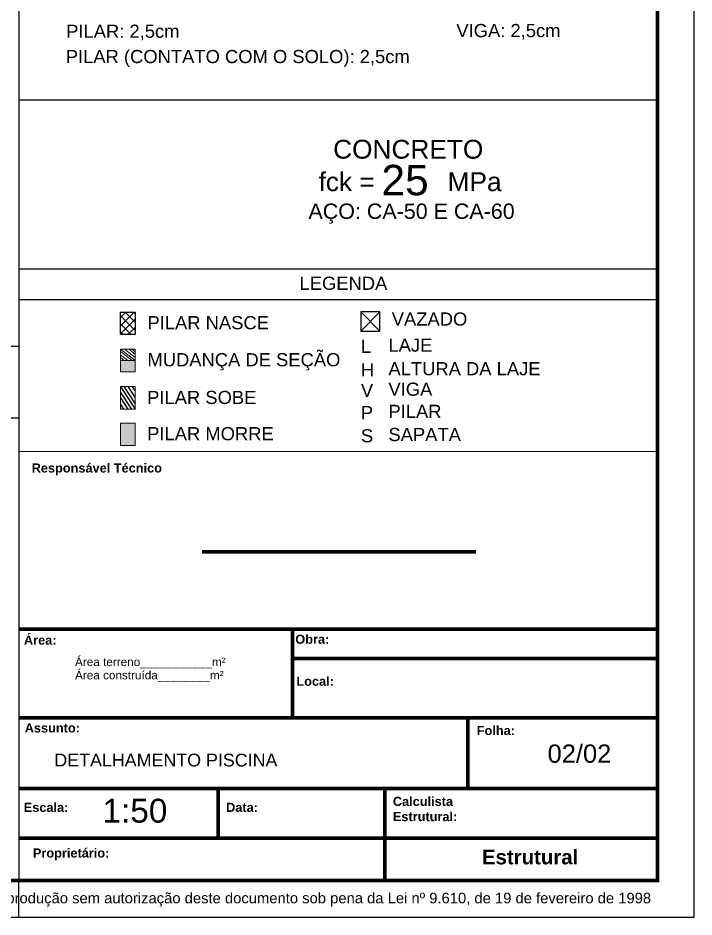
# Model space of a CAD drawing. Header units: centimetres. Extents: x 1386 to 1561, y 365 to 425.
# Drawn here: x 1542.14 to 1560.67, y 364.95 to 389.58 of the extents above; entities that cross this region are included whole.
import ezdxf

# ---------------------------------------------------------------- set-up
doc = ezdxf.new("R2010")
doc.units = ezdxf.units.CM
for name, color, linetype in [('ARQ-FOLHA', 7, 'Continuous'), ('Camada 1', 7, 'Continuous'), ('COTA CYPE', 31, 'Continuous'), ('PDF_1', 7, 'Continuous'), ('PDF_PILAR_BETAO', 7, 'Continuous')]:
    doc.layers.add(name, color=color, linetype=linetype)
doc.layers.add('G-ANNO-TEXT', color=231, linetype='Continuous', lineweight=30)
doc.styles.add('Arial', font='arial.ttf', dxfattribs={"height": 2.9})
doc.styles.add('Arial_1', font='arial.ttf')
doc.styles.add('Arial_2', font='arial.ttf', dxfattribs={"height": 5})
doc.styles.add('Arial_3', font='arial.ttf', dxfattribs={"height": 2.3})
doc.styles.add('Arial_B', font='arialbd.ttf', dxfattribs={"height": 2.5})
doc.styles.add('Arial_B_1', font='arialbd.ttf', dxfattribs={"height": 4})
doc.styles.get("Standard").update_dxf_attribs({"font": 'arial.ttf'})
doc.styles.add('TQS_ARIAL', font='arial.ttf')

# ---------------------------------------------------------------- blocks, each defined once
blk = doc.blocks.new('FOLHA A1')
at = {"layer": 'ARQ-FOLHA'}
for p, q in [((841, -594), (841, 0)), ((656, -594), (656, -584)), ((0, -594), (841, -594))]:
    blk.add_line(p, q, dxfattribs=at)
at = {"layer": 'ARQ-FOLHA', "const_width": 1}
blk.add_lwpolyline([(25, -10), (25, -584), (831, -584), (831, -10), (25, -10)], dxfattribs=at)

msp = doc.modelspace()

# ---------------------------------------------------------------- hatches: boundary and pattern name
h = msp.add_hatch(color=256)
h.dxf.hatch_style = 1
h.paths.add_polyline_path([(1545.355, 379.8873), (1545.355, 380.195), (1544.9517, 380.195), (1544.9517, 379.8873)])
h = msp.add_hatch(color=256)
h.dxf.hatch_style = 1
h.paths.add_polyline_path([(1544.9517, 377.8635), (1545.355, 377.8635), (1545.355, 378.4789), (1544.9517, 378.4789)])
at = {"layer": 'COTA CYPE'}
h = msp.add_hatch(dxfattribs=at)
h.set_pattern_fill('ANSI37', color=256, scale=0.05)
h.set_pattern_definition([(45, (813.31004, 262.63301), (-0.1122532, 0.1122532), []), (135, (813.31004, 262.63301), (-0.1122532, -0.1122532), [])])
h.paths.add_polyline_path([(1545.355, 381.5174), (1544.9517, 381.5174), (1544.9517, 380.9019), (1545.355, 380.9019)])

# ---------------------------------------------------------------- linework, layer by layer
for p, q in [((1542.167, 423.3468), (1542.167, 365.9468)), ((1542.167, 382.7066), (1559.667, 382.7066)), ((1542.167, 381.8648), (1559.667, 381.8648)), ((1552.0577, 381.5258), (1551.5327, 381.0008)), ((1551.5327, 381.5258), (1552.0577, 381.0008)), ((1479.1196, 380.5904), (1542.167, 380.5904)), ((1544.9517, 379.4775), (1545.355, 378.862)), ((1544.9517, 379.3129), (1545.2472, 378.862)), ((1545.0455, 379.4775), (1545.355, 379.0051)), ((1545.1533, 379.4775), (1545.355, 379.1697)), ((1545.2729, 379.4775), (1545.355, 379.3522)), ((1544.9517, 379.1697), (1545.1533, 378.862)), ((1544.9517, 378.992), (1545.0369, 378.862)), ((1479.1196, 378.7089), (1542.167, 378.6254)), ((1542.167, 377.6981), (1559.667, 377.7083)), ((1559.667, 367.1049), (1549.667, 367.1049)), ((1559.667, 365.9468), (1559.667, 367.1049)), ((1552.194, 365.9468), (1559.667, 365.9468))]:
    msp.add_line(p, q)
at = {"lineweight": 90}
for p, q in [((1554.6839, 374.951), (1547.1839, 374.951)), ((1542.167, 372.83), (1559.667, 372.83)), ((1549.667, 370.4027), (1549.667, 372.83)), ((1549.667, 372.0249), (1559.667, 372.0249)), ((1542.167, 370.4027), (1559.667, 370.4027)), ((1542.167, 370.4027), (1559.667, 370.4027)), ((1554.467, 368.4672), (1554.467, 370.4027)), ((1542.167, 368.4672), (1559.667, 368.4672)), ((1547.6226, 367.1049), (1547.6226, 368.4672)), ((1552.194, 365.9468), (1552.194, 368.4672)), ((1542.167, 367.1049), (1559.667, 367.1049))]:
    msp.add_line(p, q, dxfattribs=at)
at = {"color": 8, "lineweight": 25}
for p, q in [((1559.667, 367.1049), (1549.667, 367.1049)), ((1559.667, 365.9468), (1559.667, 367.1049)), ((1549.667, 365.9468), (1559.667, 365.9468))]:
    msp.add_line(p, q, dxfattribs=at)
msp.add_lwpolyline([(1551.5327, 381.0008), (1552.0577, 381.0008), (1552.0577, 381.5258), (1551.5327, 381.5258), (1551.5327, 381.0008)])
at = {"layer": 'Camada 1', "color": 0, "lineweight": 25}
for p, q in [((1542.167, 387.3342), (1559.667, 387.3342)), ((1559.667, 365.9468), (1559.667, 383.66))]:
    msp.add_line(p, q, dxfattribs=at)
at = {"layer": 'COTA CYPE'}
msp.add_lwpolyline([(1544.9517, 381.5174), (1545.355, 381.5174), (1545.355, 380.9019), (1544.9517, 380.9019)], close=True, dxfattribs=at)
at = {"layer": 'PDF_1', "lineweight": 18}
for points in [[(1544.9517, 379.4775), (1545.355, 379.4775), (1545.355, 378.862), (1544.9517, 378.862)], [(1544.9517, 378.4789), (1545.355, 378.4789), (1545.355, 377.8635), (1544.9517, 377.8635)]]:
    msp.add_lwpolyline(points, close=True, dxfattribs=at)
at = {"layer": 'PDF_PILAR_BETAO', "lineweight": 18}
for p, q in [((1544.9517, 380.5028), (1545.355, 380.195)), ((1544.9517, 380.4366), (1545.2683, 380.195)), ((1544.9517, 380.3489), (1545.1533, 380.195)), ((1545.0561, 380.5028), (1545.355, 380.2747)), ((1545.1767, 380.5028), (1545.355, 380.3668)), ((1545.26, 380.5028), (1545.355, 380.4303)), ((1544.9517, 380.2731), (1545.054, 380.195)), ((1545.355, 380.195), (1544.9517, 380.195))]:
    msp.add_line(p, q, dxfattribs=at)
msp.add_lwpolyline([(1544.9517, 380.5028), (1545.355, 380.5028), (1545.355, 379.8873), (1544.9517, 379.8873)], close=True, dxfattribs=at)

# ---------------------------------------------------------------- block references
at = {"layer": 'ARQ-FOLHA', "xscale": 0.1, "yscale": 0.1, "zscale": 0.1}
msp.add_blockref('FOLHA A1', (1476.567, 424.3468), dxfattribs=at)

# ---------------------------------------------------------------- texts
at = {"insert": (1543.1379, 369.4217), "char_height": 0.35, "attachment_point": 1}
msp.add_mtext_dynamic_manual_height_columns('DETALHAMENTO PISCINA', width=11.829823, gutter_width=12.5, heights=[1.969], dxfattribs=at)
at = {"layer": 'Camada 1', "color": 0, "lineweight": 25, "style": 'TQS_ARIAL'}
for s, height, p in [('VIGA: 2,5cm', 0.360425, (1554.154, 389.0523)), ('PILAR: 2,5cm', 0.360425, (1543.461, 389.0341)), ('PILAR (CONTATO COM O SOLO): 2,5cm', 0.360425, (1543.4498, 388.3409)), ('CONCRETO', 0.51489, (1550.7773, 385.7239)), ('25', 0.83413, (1552.1009, 384.7192)), ('fck =          MPa', 0.514893, (1550.3775, 384.8335)), ('AÇO: CA-50 E CA-60', 0.420812, (1550.1012, 384.073)), ('LEGENDA', 0.36043, (1549.8569, 382.1295)), ('PILAR NASCE', 0.360425, (1545.689, 381.049)), ('VAZADO', 0.36043, (1552.3835, 381.1497)), ('LAJE', 0.36043, (1552.2927, 380.4344)), ('L', 0.3604, (1551.5386, 380.4012)), ('MUDANÇA DE SEÇÃO', 0.360425, (1545.689, 380.0344)), ('H', 0.3604, (1551.5386, 379.7558)), ('ALTURA DA LAJE', 0.360425, (1552.2927, 379.7891)), ('VIGA', 0.36043, (1552.2927, 379.227)), ('PILAR SOBE', 0.36043, (1545.6805, 379.0012)), ('V', 0.3604, (1551.5386, 379.1937)), ('P', 0.3604, (1551.5386, 378.5862)), ('PILAR', 0.36043, (1552.2927, 378.6195)), ('PILAR MORRE', 0.360425, (1545.6805, 378.0083)), ('SAPATA', 0.36043, (1552.2927, 377.9853)), ('S', 0.3604, (1551.5386, 377.952))]:
    msp.add_text(s, height=height, dxfattribs=at).set_placement(p)
at = {"layer": 'G-ANNO-TEXT', "color": 7, "attachment_point": 1}
for s, insert, char_height, width, style in [('Responsável Técnico ', (1542.5157, 377.3747), 0.25, 4.417298, 'Arial_B'), ('Área:', (1542.3043, 372.659), 0.25, 1.074261, 'Arial_B'), ('Obra:', (1549.7403, 372.6826), 0.25, 1.122362, 'Arial_B'), ('Área terreno___________m²', (1543.7048, 372.052), 0.23, 5.659914, 'Arial_3'), ('Área construída________m²', (1543.7048, 371.6882), 0.23, 6.197044, 'Arial_3'), ('Local:', (1549.77, 371.5313), 0.25, 1.234599, 'Arial_B'), ('Assunto:', (1542.3255, 370.253), 0.25, 1.811814, 'Arial_B'), ('Folha:', (1554.7139, 370.1818), 0.25, 1.258649, 'Arial_B'), ('02/02', (1556.6535, 369.6739), 0.5, 2.164556, 'Arial_2'), ('Calculista Estrutural:', (1552.4139, 368.2402), 0.25, 2.176767, 'Arial_B'), ('Escala:', (1542.2988, 368.0758), 0.25, 1.467088, 'Arial_B'), ('1:50', (1544.4553, 368.1869), 0.65491, 10.080639, 'Arial_1'), ('Data:', (1547.8444, 368.0758), 0.25, 1.050211, 'Arial_B'), ('Proprietário: ', (1542.5494, 366.8262), 0.25, 2.661602, 'Arial_B'), ('Estrutural', (1554.8558, 366.7895), 0.4, 3.214767, 'Arial_B_1'), ('Proibida reprodução sem autorização deste documento sob pena da Lei nº 9.610, de 19 de fevereiro de 1998', (1539.8633, 365.6119), 0.29, 23.770034, 'Arial')]:
    msp.add_mtext(s, dxfattribs=dict(at, insert=insert, char_height=char_height, width=width, style=style))

doc.saveas('drawing.dxf')
